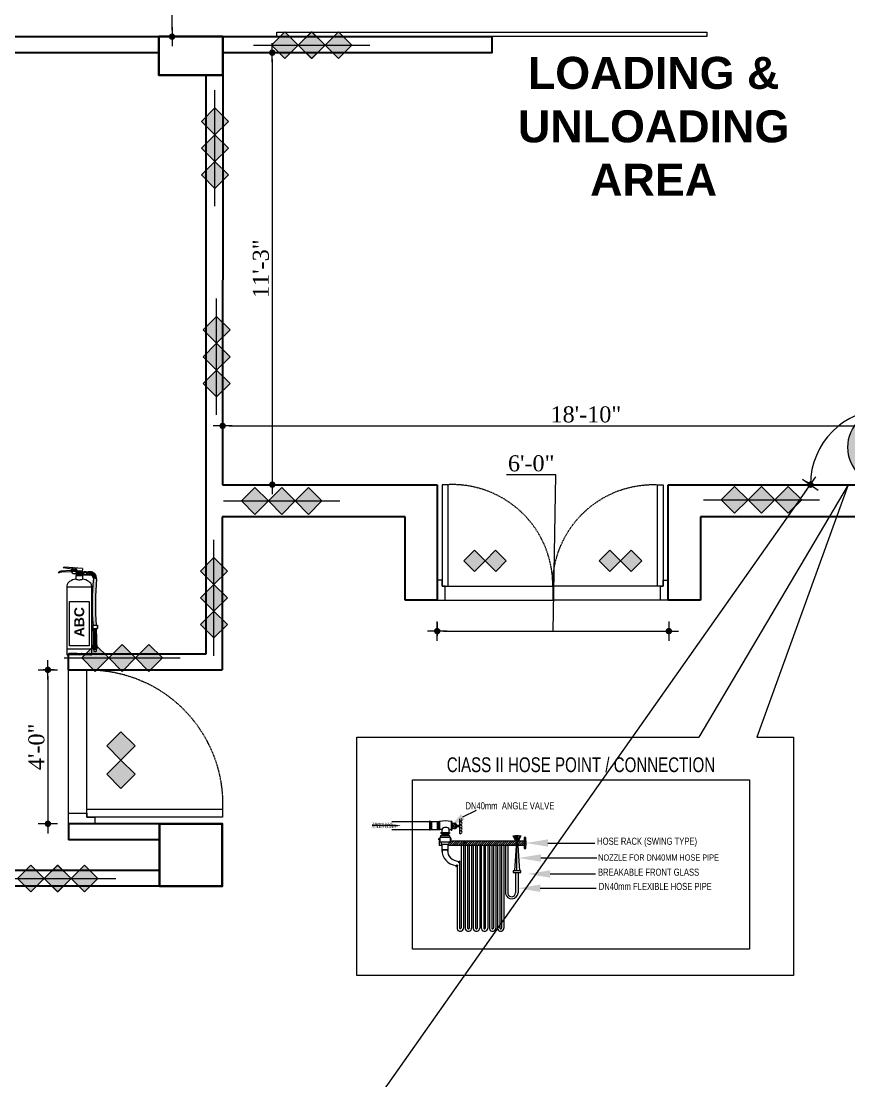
# Model space of a CAD drawing. Header units: inches. Extents: x -98933 to 1585249, y -3352739 to 192771.
# Drawn here: x 20403.1 to 20661, y 48832.7 to 49163.2 of the extents above; entities that cross this region are included whole.
import ezdxf

# ---------------------------------------------------------------- set-up
doc = ezdxf.new("R2010")
doc.units = ezdxf.units.IN
doc.header["$MEASUREMENT"] = 0
doc.header["$PDMODE"] = 35
doc.linetypes.add('DASH', pattern=[0.35, 0.25, -0.1])
doc.layers.get('0').update_dxf_attribs({"lineweight": 0})
doc.layers.get('Defpoints').update_dxf_attribs({"lineweight": 0})
for name, color, linetype in [('8', 7, 'Continuous'), ('bp door', 40, 'Continuous'), ('F-TEXT', 7, 'Continuous'), ('fire rated wall', 7, 'Continuous'), ('FIREACC', 30, 'Continuous'), ('OUTSIDE', 253, 'Continuous')]:
    doc.layers.add(name, color=color, linetype=linetype)
for name, color, linetype, lineweight in [('A column', 106, 'Continuous', 40), ('A WALL', 7, 'Continuous', 35), ('DOOR', 222, 'Continuous', 0), ('F-FIRE-BRIGADE', 1, 'Continuous', 5), ('F_Plano2', 32, 'Continuous', 0), ('F_Plano3', 1, 'Continuous', 0), ('FPS- Hose Box', 1, 'Continuous', 25), ('Layer1', 134, 'Continuous', 0), ('MS Pipe', 1, 'Continuous', 18), ('SHEET', 186, 'Continuous', 35), ('TEXT-1', 7, 'Continuous', 0), ('wall', 7, 'Continuous', 0)]:
    doc.layers.add(name, color=color, linetype=linetype, lineweight=lineweight)
doc.styles.add('REG', font='times.ttf')
doc.styles.get("Standard").update_dxf_attribs({"font": 'arialbd.ttf', "height": 24})
doc.dimstyles.new('Dim-Pres', dxfattribs={"dimtxt": 5.5, "dimasz": 2, "dimexe": 1.5, "dimexo": 1.5, "dimgap": 1, "dimtad": 3, "dimdec": 0, "dimzin": 3, "dimdsep": 46, "dimlunit": 4, "dimtxsty": 'REG', "dimblk": 'point', "dimcen": 2, "dimclrd": 256, "dimclre": 256, "dimclrt": 7, "dimadec": 0, "dimazin": 0, "dimtfac": 0.75, "dimtdec": 0, "dimtmove": 1, "dimatfit": 3, "dimldrblk": 'point', "dimfxl": 0, "dimtolj": 1, "dimtzin": 0, "dimlwd": -1, "dimlwe": -1, "dimarcsym": 1})
pattern_1 = [(45.000001, (11343.90903, 677.33355), (-0.162272486, 0.162272494), [])]

# ---------------------------------------------------------------- blocks, each defined once
blk = doc.blocks.new('bfg')
at = {"layer": 'fire rated wall'}
h = blk.add_hatch(color=1, dxfattribs=at)
h.dxf.hatch_style = 1
h.paths.add_polyline_path([(9432308.7, -5613534.5), (9432321.4, -5613547.3), (9432334.2, -5613534.5)])
h.paths.add_polyline_path([(9432334.2, -5613534.5), (9432321.4, -5613521.8), (9432308.7, -5613534.5)])
h.paths.add_polyline_path([(9432334.2, -5613534.5), (9432359.7, -5613534.5), (9432346.9, -5613521.8)])
h.paths.add_polyline_path([(9432334.2, -5613534.5), (9432346.9, -5613547.3), (9432359.7, -5613534.5)])
at = {"layer": 'fire rated wall', "color": 1, "elevation": 0}
for points in [[(9432321.4, -5613547.3), (9432334.2, -5613534.5), (9432321.4, -5613521.8), (9432308.7, -5613534.5)], [(9432346.9, -5613547.3), (9432359.7, -5613534.5), (9432346.9, -5613521.8), (9432334.2, -5613534.5)]]:
    blk.add_lwpolyline(points, close=True, dxfattribs=at)
blk.add_lwpolyline([(9432291.7, -5613534.5), (9432376.7, -5613534.5)], dxfattribs=at)
blk = doc.blocks.new('3HR RATE')
at = {"layer": 'fire rated wall', "xscale": 1.292997314696549, "yscale": 1.292997314696549, "zscale": 1.292997314696549}
for p in [(-12191616.2, 7245476.7), (-12191583.2, 7245476.7)]:
    blk.add_blockref('bfg', p, dxfattribs=at)
blk = doc.blocks.new('fddfgdgfsg')
at = {"ltscale": 100000}
h = blk.add_hatch(color=1, dxfattribs=at)
h.paths.add_polyline_path([(2091.9, -12378.98), (2096.33, -12383.41), (2100.73, -12379), (2100.72, -12378.98), (2100.73, -12378.97), (2096.32, -12374.56)])
h.paths.add_polyline_path([(2105.14, -12383.41), (2109.56, -12378.98), (2105.14, -12374.56), (2100.73, -12378.97), (2100.75, -12378.98), (2100.73, -12379)])
at = {"layer": 'bp door', "color": 1, "linetype": 'DASH'}
for p, q in [((2117.32, -12362.64, -9.7), (2072.61, -12362.64, -9.7)), ((2072.61, -12368.4, -9.7), (2072.61, -12362.64, -9.7)), ((2117.32, -12368.4, -9.7), (2072.61, -12368.4, -9.7))]:
    blk.add_line(p, q, dxfattribs=at)
at = {"layer": 'bp door', "color": 1, "elevation": -9.7}
for points in [[(2117.32, -12368.4), (2118.55, -12368.4), (2118.55, -12370.87), (2120.61, -12370.87), (2120.61, -12362.64), (2117.32, -12362.64)], [(2116.08, -12410.64), (2118.55, -12410.64), (2118.55, -12368.4), (2116.08, -12368.4)], [(2100.75, -12378.98), (2096.32, -12374.56), (2091.9, -12378.98), (2096.33, -12383.41)], [(2109.56, -12378.98), (2105.14, -12374.56), (2100.72, -12378.98), (2105.14, -12383.41)]]:
    blk.add_lwpolyline(points, close=True, dxfattribs=at)
at = {"layer": 'bp door', "color": 1, "linetype": 'DASH'}
blk.add_arc((2114.39, -12368.89, -9.7), 41.79, 179.3284, 272.3206, dxfattribs=at)
blk = doc.blocks.new('dot')
at = {"color": 4}
for p, q in [((-1.5, 0), (1.5, 0)), ((0, 1.5), (0, -1.5))]:
    blk.add_line(p, q, dxfattribs=at)
at = {"color": 6, "const_width": 0.5}
blk.add_lwpolyline([(-0.25, 0, 1), (0.25, 0, 1)], format="xyb", close=True, dxfattribs=at)
blk = doc.blocks.new('point')
blk.add_blockref('dot', (0, 0))
blk = doc.blocks.new('*D431')
at = {"layer": 'Defpoints', "color": 0, "ltscale": 30, "transparency": 16777216}
for p in [(20417.83, 48960.86, -9.7), (20411.42, 48912.86), (20417.83, 48912.86, -9.7)]:
    blk.add_point(p, dxfattribs=at)
at = {"layer": 'Layer1', "ltscale": 30, "transparency": 16777216}
for p, q in [((20413.39, 48960.86), (20409.92, 48960.86)), ((20411.42, 48958.86), (20411.42, 48914.86)), ((20413.39, 48912.86), (20409.92, 48912.86))]:
    blk.add_line(p, q, dxfattribs=at)
at = {"layer": 'Layer1', "ltscale": 30, "transparency": 16777216, "xscale": 2, "yscale": 2, "zscale": 2}
for p, rotation in [((20411.42, 48960.86), 90), ((20411.42, 48912.86), 270)]:
    blk.add_blockref('point', p, dxfattribs=dict(at, rotation=rotation))
at = {"layer": 'Layer1', "color": 7, "ltscale": 30, "transparency": 16777216, "insert": (20407.87, 48936.86), "char_height": 5, "attachment_point": 5, "rotation": 90, "style": 'REG'}
blk.add_mtext('\\A1;4\'-0"', dxfattribs=at)
blk = doc.blocks.new('fsgfdsgs')
at = {"layer": 'Layer1', "rotation": 90}
blk.add_blockref('fddfgdgfsg', (-9519.84, -14665.81, 9.7), dxfattribs=at)
at = {"layer": 'Layer1', "xscale": -1, "rotation": 90}
blk.add_blockref('fddfgdgfsg', (-9519.84, -10520.59, 9.7), dxfattribs=at)
blk = doc.blocks.new('*D435')
at = {"layer": 'Defpoints', "color": 0, "ltscale": 30, "transparency": 16777216}
for p in [(20532.75, 48982.62, -9.7), (20604.93, 48982.62, -9.7), (20604.93, 48972.95)]:
    blk.add_point(p, dxfattribs=at)
at = {"layer": 'Layer1', "ltscale": 30, "transparency": 16777216}
for p, q in [((20569.72, 49021.7), (20554.35, 49021.7)), ((20568.84, 48972.95), (20569.72, 49021.7)), ((20532.75, 48975.61), (20532.75, 48971.45)), ((20604.93, 48975.61), (20604.93, 48971.45)), ((20534.75, 48972.95), (20602.93, 48972.95))]:
    blk.add_line(p, q, dxfattribs=at)
at = {"layer": 'Layer1', "ltscale": 30, "transparency": 16777216, "xscale": 2, "yscale": 2, "zscale": 2, "rotation": 180}
blk.add_blockref('point', (20532.75, 48972.95), dxfattribs=at)
at = {"layer": 'Layer1', "ltscale": 30, "transparency": 16777216, "xscale": 2, "yscale": 2, "zscale": 2}
blk.add_blockref('point', (20604.93, 48972.95), dxfattribs=at)
at = {"layer": 'Layer1', "color": 7, "ltscale": 30, "transparency": 16777216, "insert": (20562.04, 49025.25), "char_height": 5, "attachment_point": 5, "style": 'REG'}
blk.add_mtext('\\A1;6\'-0"', dxfattribs=at)
blk = doc.blocks.new('*U164')
at = {"layer": 'OUTSIDE', "linetype": 'Continuous'}
for points in [[(-100.1, 481.8), (-104.2, 460.2), (-78.9, 477.6)], [(-78.9, 477.6), (-104.2, 460.2), (-84.3, 462.4)], [(-84.3, 462.4), (-104.2, 460.2), (-76.6, 321.2)], [(-104.2, 460.2), (-96.6, 320.1), (-76.6, 321.2)], [(-85.3, 498), (-100.1, 481.8), (-46.6, 485.8)], [(-46.6, 485.8), (-100.1, 481.8), (-64, 484)], [(-64, 484), (-100.1, 481.8), (-78.9, 477.6)], [(-64.2, 504), (-85.3, 498), (-52.4, 503.4)], [(-52.4, 503.4), (-85.3, 498), (-46.6, 502.2)], [(-43.2, 502.2), (-85.3, 498), (-43.2, 485.8)], [(-85.3, 498), (-43.2, 502.2), (-46.6, 502.2)], [(-85.3, 498), (-46.6, 485.8), (-43.2, 485.8)], [(-52.4, 503.4), (-58.3, 504), (-64.2, 504)], [(-46.6, 485.8), (-64, 484), (-52.4, 484.6)], [(-52.4, 484.6), (-64, 484), (-58.3, 484)], [(-76.6, 321.2), (-96.6, 320.1), (-82.5, 180)], [(-96.6, 320.1), (-102.4, 180), (-82.5, 180)], [(-82, 160), (-102.8, 111), (-82.8, 111)], [(-102, 160), (-102.8, 111), (-82, 160)], [(-102.8, 111), (-104.2, 62), (-84.2, 62)], [(-82.8, 111), (-102.8, 111), (-84.2, 62)]]:
    blk.add_solid(points, dxfattribs=at)
blk = doc.blocks.new('*U163')
at = {"layer": 'OUTSIDE', "linetype": 'Continuous'}
for points in [[(0, 488.3), (-0.7, 487.2), (0.9, 485.5)], [(-0.7, 487.2), (-0.3, 486), (0.9, 485.5)], [(0.4, 499.9), (0, 488.3), (0.9, 485.5)], [(0.8, 499.9), (0.4, 499.9), (0.9, 485.5)], [(0.9, 499.9), (0.8, 499.9), (0.9, 485.5)], [(0.9, 499.9), (0.9, 485.5), (1.7, 488.3)], [(1.2, 499.9), (0.9, 499.9), (1.7, 488.3)], [(1.7, 488.3), (0.9, 485.5), (2.4, 487.2)], [(2.4, 487.2), (0.9, 485.5), (2, 486)]]:
    blk.add_solid(points, dxfattribs=at)
blk = doc.blocks.new('ABC')
at = {"layer": 'FIREACC', "color": 11}
for p, q in [((-39154.2, 31706.6), (-39205.4, 31703.9)), ((-39153.3, 31701.1), (-39200, 31699.5)), ((-39151.6, 31714.1), (-39192.8, 31719.9)), ((-39100.5, 31717.2), (-39188.6, 31723.6)), ((-39133.8, 31707.7), (-39153.8, 31706.7)), ((-39127.3, 31701.9), (-39152.9, 31701.1)), ((-39135.7, 31711.8), (-39151.1, 31714)), ((-39133.7, 31709.3), (-39133.9, 31706.3)), ((-39126.8, 31704), (-39131.4, 31703.7)), ((-39129.4, 31697.8), (-39129.4, 31701.2)), ((-39129.4, 31701.2), (-39127.5, 31701.2)), ((-39129.4, 31685.2), (-39129.4, 31697.1)), ((-39127, 31701.2), (-39101.6, 31701.2)), ((-39105.9, 31702.6), (-39126.8, 31701.9)), ((-39105.9, 31705.1), (-39126.3, 31704)), ((-39106, 31703.5), (-39105.9, 31705.1)), ((-39102.2, 31701.2), (-39101.8, 31707.1)), ((-39100.5, 31717.2), (-39101.7, 31701.2)), ((-39101.6, 31685.2), (-39101.6, 31701.2)), ((-39099.5, 31682), (-39131.5, 31682)), ((-39131.5, 31682), (-39131.5, 31666)), ((-39100.3, 31685.2), (-39130.7, 31685.2)), ((-39130.7, 31683.6), (-39130.7, 31682)), ((-39100.3, 31683.6), (-39130.7, 31683.6)), ((-39100.3, 31683.6), (-39100.3, 31682)), ((-39099.5, 31682), (-39099.5, 31666)), ((-39175.5, 31633.6), (-39175.5, 31300.6)), ((-39055.5, 31633.6), (-39055.5, 31300.6)), ((-39128.8, 31305.6), (-39163.6, 31305.6)), ((-39102.2, 31305.6), (-39066.5, 31305.6))]:
    blk.add_line(p, q, dxfattribs=at)
for centre, radius in [((-39115.5, 31693.2), 8), ((-39115.5, 31693.2), 7.11), ((-39104.1, 31703.3), 0.818)]:
    blk.add_circle(centre, radius, dxfattribs=at)
for centre, radius, start, end in [((-39201.9, 31687.7), 16.6, 102.0731, 158.0787), ((-39195.2, 31655.6), 44.2, 96.1934, 120.0254), ((-39188.8, 31719.6), 4, 85.8388, 175.8388), ((-39136.1, 31709.5), 2.4, 355.8388, 82.0095), ((-39131.5, 31706.1), 2.4, 175.8388, 273.0799), ((-39104.1, 31703.3), 1.96, 175.8388, 355.8388), ((-39149.4, 31630.6), 26.3, 119.5311, 173.3898), ((-39115, 31581.1), 86.5, 100.9999, 123.208), ((-39130.7, 31684.4), 0.8, 90, 270), ((-39100.3, 31684.4), 0.8, 270, 90), ((-39116, 31581.1), 86.5, 56.792, 79.0001), ((-39081.6, 31630.6), 26.3, 6.6102, 60.4689), ((-39171.3, 31302.3), 4.51, 202.0814, 252.7663), ((-39172.9, 31302.4), 4.45, 276.3773, 340.9868), ((-39160, 31298.3), 9.06, 135.2683, 162.981), ((-39164, 31301.8), 3.74, 83.2574, 130.4174), ((-39128.4, 31298.8), 6.79, 39.6417, 93.3999), ((-39115.8, 31305.7), 7.75, 199.8006, 272.52), ((-39115.2, 31305.7), 7.75, 267.48, 340.1994), ((-39102.6, 31298.8), 6.79, 86.6001, 140.3583), ((-39067, 31301.8), 3.74, 49.5826, 96.7426), ((-39071, 31298.3), 9.06, 17.019, 44.7317), ((-39058.1, 31302.4), 4.45, 199.0132, 263.6227), ((-39059.7, 31302.3), 4.51, 287.2337, 337.9186)]:
    blk.add_arc(centre, radius, start, end, dxfattribs=at)
at = {"layer": 'OUTSIDE', "color": 11}
for p, q in [((-39125.1, 31706.4), (-39126.9, 31706.4)), ((-39126.9, 31705.7), (-39125.1, 31705.7)), ((-39118.4, 31695), (-39120.3, 31696.2)), ((-39116.2, 31689.4), (-39118.2, 31699.8)), ((-39115.8, 31697.9), (-39116.2, 31688.6)), ((-39115.8, 31697.9), (-39115.5, 31697.9)), ((-39115.8, 31697.9), (-39115.5, 31697.9)), ((-39115.1, 31697.9), (-39115.5, 31697.9)), ((-39115.1, 31697.9), (-39114.8, 31688.6)), ((-39114.8, 31689.4), (-39112.8, 31699.8)), ((-39112.6, 31695), (-39110.7, 31696.2)), ((-39101.7, 31701.2), (-39102.2, 31701.2)), ((-39096.3, 31699.5), (-39101.6, 31699.5)), ((-39096.3, 31695.5), (-39101.6, 31695.5)), ((-39096.3, 31699.5), (-39096.3, 31686.9)), ((-39080.4, 31698.9), (-39092, 31698.9)), ((-39080.3, 31697.8), (-39092, 31697.8)), ((-39080.3, 31701.2), (-39091.7, 31701.2)), ((-39080.3, 31701.2), (-39080.3, 31685.2)), ((-39096.3, 31690.9), (-39101.6, 31690.9)), ((-39096.3, 31686.9), (-39101.6, 31686.9)), ((-39080.3, 31688.6), (-39092, 31688.6)), ((-39080.4, 31687.5), (-39092, 31687.5)), ((-39080.3, 31685.2), (-39091.7, 31685.2)), ((-39080.2, 31686.6), (-39077.6, 31686.6)), ((-39063.4, 31685.2), (-39068.2, 31685.2)), ((-39055.5, 31626), (-39175.5, 31626)), ((-39055.5, 31326), (-39175.5, 31326)), ((-39058.3, 31298), (-39172.7, 31298))]:
    blk.add_line(p, q, dxfattribs=at)
at = {"layer": 'OUTSIDE', "color": 1}
for p, q in [((-39080.2, 31699.8), (-39077.6, 31699.8)), ((-39063.4, 31701.2), (-39068.2, 31701.2)), ((-39163.5, 31341.8), (-39163.5, 31557.8)), ((-39163.5, 31557.8), (-39067.5, 31557.8)), ((-39067.5, 31557.8), (-39067.5, 31341.8)), ((-39055.5, 31442), (-39027.5, 31442)), ((-39049.5, 31442), (-39049.5, 31426)), ((-39029.6, 31442), (-39029.6, 31426)), ((-39027.5, 31442), (-39027.5, 31426)), ((-39055.5, 31426), (-39027.5, 31426)), ((-39067.5, 31341.8), (-39163.5, 31341.8)), ((-39049, 31347.6), (-39049, 31346)), ((-39049, 31347.6), (-39029.8, 31347.6)), ((-39048.6, 31346), (-39049, 31346)), ((-39049, 31346), (-39049, 31328)), ((-39048.6, 31345.9), (-39048.6, 31328)), ((-39043.3, 31346), (-39045.7, 31346)), ((-39045.7, 31345.9), (-39045.7, 31328)), ((-39043.3, 31345.9), (-39043.3, 31328)), ((-39040.6, 31326), (-39040.6, 31346)), ((-39040.6, 31326), (-39040.6, 31346)), ((-39040.6, 31346), (-39038.2, 31346)), ((-39038.2, 31326), (-39038.2, 31346)), ((-39035.6, 31346), (-39033.2, 31346)), ((-39035.6, 31345.9), (-39035.6, 31328)), ((-39033.2, 31345.9), (-39033.2, 31328)), ((-39030.3, 31346), (-39029.8, 31346)), ((-39030.3, 31345.9), (-39030.3, 31328)), ((-39029.8, 31347.6), (-39029.8, 31346)), ((-39029.8, 31346), (-39029.8, 31328)), ((-39047.4, 31326), (-39031.4, 31326)), ((-39046.2, 31325), (-39046.2, 31326)), ((-39032.6, 31325), (-39046.2, 31325)), ((-39045.7, 31325), (-39045.7, 31314)), ((-39033.2, 31324.1), (-39045.7, 31324.1)), ((-39045.7, 31314), (-39033.2, 31314)), ((-39033.2, 31325), (-39033.2, 31314)), ((-39032.6, 31325), (-39032.6, 31326))]:
    blk.add_line(p, q, dxfattribs=at)
at = {"layer": 'OUTSIDE', "color": 11}
for centre, radius, start, end in [((-39140.2, 31705.9), 14, 1.7796, 358.9745), ((-39140.2, 31705.9), 13.6, 1.8369, 358.9415), ((-39126.9, 31706), 0.343, 90, 270), ((-39125.1, 31706), 0.343, 270, 90), ((-39115.5, 31693.2), 5.65, 115.6308, 148.0837), ((-39115.5, 31693.2), 3.41, 125.5003, 148.0837), ((-39115.5, 31693.2), 3.41, 31.9163, 54.4997), ((-39115.5, 31693.2), 5.65, 31.9163, 64.3692), ((-39091.5, 31693.8), 7.45, 91.1883, 129.7873), ((-39089.6, 31693.2), 5.13, 117.4534, 242.5466), ((-39091.9, 31700.9), 1.98, 181.0474, 268.0119), ((-39063.5, 31669), 32.2, 354.9737, 89.8444), ((-39118, 31687.9), 25.7, 238.3845, 275.6038), ((-39115.5, 31687.6), 1.22, 124.1991, 55.3937), ((-39113.4, 31689.8), 27.6, 265.6954, 300.3163), ((-39091.5, 31692.6), 7.45, 230.2127, 268.8117), ((-39091.9, 31685.5), 1.98, 91.9881, 178.9526), ((-39066.2, 31730.2), 45.1, 255.4552, 267.5164), ((-39063.5, 31669), 16.2, 356.2273, 89.6749), ((-37883.4, 31547.2), 1170.2, 174.0773, 185.1556)]:
    blk.add_arc(centre, radius, start, end, dxfattribs=at)
at = {"layer": 'OUTSIDE', "color": 1}
for centre, radius, start, end in [((-39066.2, 31656.2), 45.1, 92.4836, 104.5448), ((-37872.2, 31546.6), 1165.4, 174.1113, 185.1494), ((-35847.1, 31458.9), 3202.3, 180.5894, 181.9925), ((-35847.1, 31458.9), 3186.3, 180.5923, 182.0025), ((-39046.1, 31328.7), 2.97, 192.2541, 244.019), ((-39045.7, 31328.7), 2.97, 192.2541, 244.019), ((-39042.8, 31328.7), 2.97, 192.2541, 244.019), ((-39040.4, 31328.7), 2.97, 192.2541, 244.019), ((-39038.5, 31328.7), 2.97, 295.981, 347.7459), ((-39036.1, 31328.7), 2.97, 295.981, 347.7459), ((-39033.2, 31328.7), 2.97, 295.981, 347.7459), ((-39032.7, 31328.7), 2.97, 295.981, 347.7459)]:
    blk.add_arc(centre, radius, start, end, dxfattribs=at)
at = {"layer": 'OUTSIDE', "color": 11, "linetype": 'Continuous', "xscale": -0.8000000000029104, "yscale": 0.7999999999992724, "zscale": 0.7999999999999443}
blk.add_blockref('*U163', (-39114.8, 31298), dxfattribs=at)
at = {"layer": 'OUTSIDE', "color": 1, "linetype": 'Continuous', "xscale": -0.8000000000029104, "yscale": 0.7999999999992724, "zscale": 0.7999999999999443}
blk.add_blockref('*U164', (-39114.8, 31298), dxfattribs=at)
at = {"layer": 'SHEET', "color": 5, "insert": (-39091, 31384.5), "char_height": 48, "width": 165, "attachment_point": 7, "rotation": 90}
blk.add_mtext('{\\C6;ABC}', dxfattribs=at)
blk = doc.blocks.new('*D440')
at = {"layer": 'Defpoints', "color": 0, "ltscale": 30, "transparency": 16777216}
for p in [(20449.64, 49299.29, -12.82), (20450.11, 49299.29), (20455.98, 49158.36, -9.7)]:
    blk.add_point(p, dxfattribs=at)
at = {"layer": 'Layer1', "ltscale": 30, "transparency": 16777216}
for p, q in [((20450.77, 49299.29), (20451.61, 49299.29)), ((20450.11, 49160.36), (20450.11, 49297.29)), ((20451.94, 49158.36), (20448.61, 49158.36))]:
    blk.add_line(p, q, dxfattribs=at)
at = {"layer": 'Layer1', "ltscale": 30, "transparency": 16777216, "xscale": 2, "yscale": 2, "zscale": 2}
for p, rotation in [((20450.11, 49299.29), 90), ((20450.11, 49158.36), 270)]:
    blk.add_blockref('point', p, dxfattribs=dict(at, rotation=rotation))
at = {"layer": 'Layer1', "color": 7, "ltscale": 30, "transparency": 16777216, "insert": (20446.56, 49228.83), "char_height": 5, "attachment_point": 5, "rotation": 90, "style": 'REG'}
blk.add_mtext('\\A1;11\'-9"', dxfattribs=at)
blk = doc.blocks.new('*D460')
at = {"layer": 'Defpoints', "color": 0, "ltscale": 30, "transparency": 16777216}
for p in [(20476.1, 49153.36, -9.7), (20476.1, 49018.62, -9.7), (20481.34, 49018.62)]:
    blk.add_point(p, dxfattribs=at)
at = {"layer": 'Layer1', "ltscale": 30, "transparency": 16777216}
for p, q in [((20479.7, 49153.36), (20482.84, 49153.36)), ((20481.34, 49151.36), (20481.34, 49020.62)), ((20479.7, 49018.62), (20482.84, 49018.62))]:
    blk.add_line(p, q, dxfattribs=at)
at = {"layer": 'Layer1', "ltscale": 30, "transparency": 16777216, "xscale": 2, "yscale": 2, "zscale": 2}
for p, rotation in [((20481.34, 49153.36), 90), ((20481.34, 49018.62), 270)]:
    blk.add_blockref('point', p, dxfattribs=dict(at, rotation=rotation))
at = {"layer": 'Layer1', "color": 7, "ltscale": 30, "transparency": 16777216, "insert": (20477.8, 49085.99), "char_height": 5, "attachment_point": 5, "rotation": 90, "style": 'REG'}
blk.add_mtext('\\A1;11\'-3"', dxfattribs=at)
blk = doc.blocks.new('*D461')
at = {"layer": 'Defpoints', "color": 0, "ltscale": 30, "transparency": 16777216}
for p in [(20465.87, 49036.1, -9.7), (20692.27, 49036.97), (20692.27, 49036.1, -9.7)]:
    blk.add_point(p, dxfattribs=at)
at = {"layer": 'Layer1', "ltscale": 30, "transparency": 16777216}
for p, q in [((20465.87, 49037.16), (20465.87, 49038.47)), ((20692.27, 49037.16), (20692.27, 49038.47)), ((20467.87, 49036.97), (20690.27, 49036.97))]:
    blk.add_line(p, q, dxfattribs=at)
at = {"layer": 'Layer1', "ltscale": 30, "transparency": 16777216, "xscale": 2, "yscale": 2, "zscale": 2, "rotation": 180}
blk.add_blockref('point', (20465.87, 49036.97), dxfattribs=at)
at = {"layer": 'Layer1', "ltscale": 30, "transparency": 16777216, "xscale": 2, "yscale": 2, "zscale": 2}
blk.add_blockref('point', (20692.27, 49036.97), dxfattribs=at)
at = {"layer": 'Layer1', "color": 7, "ltscale": 30, "transparency": 16777216, "insert": (20579.07, 49040.51), "char_height": 5, "attachment_point": 5, "style": 'REG'}
blk.add_mtext('\\A1;18\'-10"', dxfattribs=at)
blk = doc.blocks.new('FPS- Hose Box')
at = {"layer": 'FPS- Hose Box'}
blk.add_hatch(color=1, dxfattribs=at).paths.add_polyline_path([(-4357.16, -12025.03, -1), (-4357.15, -12009.48, -1)])
at = {"layer": 'FPS- Hose Box', "color": 1, "lineweight": 0}
blk.add_line((-4349.44, -12001.7), (-4349.45, -12032.6), dxfattribs=at)
blk.add_line((-4349.44, -12001.7), (-4349.45, -12032.6), dxfattribs=at)
at = {"layer": 'FPS- Hose Box', "color": 1, "lineweight": 0, "ltscale": 10}
blk.add_lwpolyline([(-4368.62, -12012.36), (-4364.89, -12017.15)], dxfattribs=at)
at = {"layer": 'FPS- Hose Box', "color": 1}
blk.add_circle((-4357.12, -12017.15), 7.77, dxfattribs=at)
at = {"layer": 'FPS- Hose Box', "color": 1, "lineweight": 0}
blk.add_arc((-4349.44, -12017.15), 15.45, 89.9811, 269.9811, dxfattribs=at)
at = {"layer": 'FPS- Hose Box', "color": 1, "lineweight": 0, "ltscale": 10}
blk.add_solid([(-4368, -12011.87), (-4371.56, -12008.59), (-4369.25, -12012.85)], dxfattribs=at)
blk = doc.blocks.new('FHFGFG')
at = {"layer": 'F-FIRE-BRIGADE'}
h = blk.add_hatch(dxfattribs=at)
h.set_pattern_fill('ANSI31', color=5, scale=368.431769, style=0)
h.set_pattern_definition(pattern_1)
h.paths.add_polyline_path([(10091.7, 1439.6), (10091.7, 1438.4), (10100.4, 1438.4), (10100.4, 1439.6)])
h = blk.add_hatch(dxfattribs=at)
h.set_pattern_fill('ANSI31', color=5, scale=368.431769, style=0)
h.set_pattern_definition(pattern_1)
h.paths.add_polyline_path([(10095.2, 1438.4), (10095.2, 1437.8), (10096.9, 1437.8), (10096.9, 1438.4)])
h = blk.add_hatch(dxfattribs=at)
h.set_pattern_fill('ANSI31', color=256, scale=7294.949035, style=0)
h.set_pattern_definition([(45, (11260.6714, 522.703), (-3.212995, 3.212995), [])])
h.paths.add_polyline_path([(10144.9, 1423), (10144.9, 1422.9), (10144.9, 1422.9), (10144.9, 1423), (10144.9, 1423), (10144.9, 1423), (10144.9, 1423), (10144.9, 1423), (10144.9, 1423), (10144.9, 1423), (10144.9, 1423), (10144.9, 1423), (10144.9, 1423), (10144.9, 1423), (10144.9, 1423), (10144.9, 1423), (10144.9, 1423), (10144.9, 1423), (10144.9, 1423), (10144.9, 1423), (10144.9, 1423), (10144.9, 1423), (10144.9, 1423), (10144.9, 1423), (10144.9, 1423), (10144.9, 1423), (10144.9, 1423), (10144.9, 1423), (10144.9, 1423), (10144.9, 1423), (10144.9, 1423), (10144.9, 1423), (10144.9, 1423), (10144.9, 1423), (10144.9, 1423), (10144.9, 1423), (10144.9, 1423), (10144.9, 1423), (10144.9, 1423), (10144.9, 1423), (10144.9, 1423), (10144.9, 1423), (10144.9, 1423), (10144.9, 1423), (10145, 1423), (10145, 1423), (10145, 1423), (10145, 1423), (10145, 1423), (10145, 1423), (10145, 1423), (10145, 1423), (10145, 1423), (10145, 1423), (10145, 1423), (10145, 1423), (10145, 1423), (10145, 1423), (10145, 1423), (10145, 1423), (10145, 1423), (10145, 1423), (10145, 1423), (10145, 1423), (10145, 1423), (10145, 1423)])
h.paths.add_polyline_path([(10122.9, 1409), (10122.9, 1423), (9891.2, 1423), (9891.2, 1409)])
at = {"color": 7, "lineweight": 15, "ltscale": 0.5}
for p, q in [((9777, 1609), (10806, 1609)), ((9777, 1091.6), (9777, 1609)), ((10806, 1609), (10806, 1091.6)), ((10806, 1091.6), (9777, 1091.6))]:
    blk.add_line(p, q, dxfattribs=at)
at = {"color": 8, "lineweight": 5}
for p, q in [((9867.9, 1389.7), (9868, 1394.8)), ((9884.6, 1391.1), (9884.6, 1394.8)), ((9925.5, 1409), (9925.5, 1156.3)), ((9933.1, 1409), (9933.1, 1156.3)), ((9937.8, 1409), (9937.8, 1156.3)), ((9945.4, 1409), (9945.4, 1156.3)), ((9950.2, 1409), (9950.2, 1156.3)), ((9957.7, 1409), (9957.7, 1156.3)), ((9962.5, 1409), (9962.5, 1156.3)), ((9970, 1409), (9970, 1156.3)), ((9974.8, 1409), (9974.8, 1156.3)), ((9982.4, 1409), (9982.4, 1156.3)), ((9987.1, 1409), (9987.1, 1156.3)), ((9994.7, 1409), (9994.7, 1156.3)), ((9999.5, 1409), (9999.5, 1156.3)), ((10007, 1409), (10007, 1156.3)), ((10011.8, 1409), (10011.8, 1156.3)), ((10019.3, 1409), (10019.3, 1156.3)), ((10024.1, 1409), (10024.1, 1156.3)), ((10031.7, 1409), (10031.7, 1156.3)), ((10036.5, 1409), (10036.5, 1156.3)), ((10044, 1409), (10044, 1156.3)), ((10048.8, 1409), (10048.8, 1156.3)), ((10056.3, 1409), (10056.3, 1156.3)), ((10061.1, 1409), (10061.1, 1260.9)), ((10068.7, 1409), (10068.7, 1260.9)), ((9913.2, 1344.6), (9913.2, 1156.3)), ((9920.7, 1357.2), (9920.7, 1156.3)), ((10092, 1326), (10092, 1263.6)), ((10099.5, 1326), (10099.5, 1263.6))]:
    blk.add_line(p, q, dxfattribs=at)
at = {"color": 8, "lineweight": 50}
for centre, end in [((9910.4, 1344.6), 83.184), ((9917.9, 1357.2), 84.1159)]:
    blk.add_arc(centre, 2.8, 0, end, dxfattribs=at)
at = {"color": 8, "lineweight": 5}
for centre, major_axis, ratio, start_param, end_param in [((9919.6, 1392.6), (51.3, 7.8), 0.878095, 2.924477, 4.408108), ((9928.5, 1395), (43.2, 10.2), 0.782157, 2.905899, 4.293372), ((10080.1, 1264.9), (0, 19.4), 1, 1.782179, 4.646442), ((10080.1, 1263.7), (0, 11.8), 1, 1.809776, 4.710726), ((9923.1, 1156.3), (-7.03, 7.03), 1, 0.785398, 3.926991), ((9923.1, 1156.8), (1.69, 1.69), 1, 2.356194, 5.497787), ((9947.8, 1156.3), (7.03, 7.03), 1, 2.356194, 5.497787), ((9947.8, 1156.3), (1.69, 1.69), 1, 2.356194, 5.497787), ((9972.4, 1156.3), (7.03, 7.03), 1, 2.356194, 5.497787), ((9972.4, 1156.3), (1.69, 1.69), 1, 2.356194, 5.497787), ((9997.1, 1156.3), (7.03, 7.03), 1, 2.356194, 5.497787), ((9997.1, 1156.3), (1.69, 1.69), 1, 2.356194, 5.497787), ((10021.7, 1156.3), (7.03, 7.03), 1, 2.356194, 5.497787), ((10021.7, 1156.3), (1.69, 1.69), 1, 2.356194, 5.497787), ((10046.4, 1156.3), (7.03, 7.03), 1, 2.356194, 5.497787), ((10046.4, 1156.3), (1.69, 1.69), 1, 2.356194, 5.497787)]:
    blk.add_ellipse(centre, major_axis=major_axis, ratio=ratio, start_param=start_param, end_param=end_param, dxfattribs=at)
at = {"layer": 'F-FIRE-BRIGADE', "color": 5}
for p, q in [((10084.6, 1436.9), (10084.6, 1437.8)), ((10084.6, 1437.8), (10107.5, 1437.8)), ((10084.6, 1436.9), (10090.2, 1424.8)), ((10107.5, 1436.9), (10084.6, 1436.9)), ((10086.6, 1436.9), (10092.2, 1424.8)), ((10088.6, 1436.9), (10094.2, 1424.8)), ((10090.2, 1424.8), (10090.2, 1423.2)), ((10101.9, 1424.8), (10090.2, 1424.8)), ((10091.7, 1438.4), (10091.7, 1439.6)), ((10091.7, 1439.6), (10100.4, 1439.6)), ((10091.7, 1438.4), (10100.4, 1438.4)), ((10094.2, 1424.8), (10094.2, 1436.9)), ((10095.2, 1437.8), (10095.2, 1438.4)), ((10096, 1424.8), (10096, 1436.9)), ((10096.9, 1437.8), (10096.9, 1438.4)), ((10103.5, 1436.9), (10097.9, 1424.8)), ((10097.9, 1424.8), (10097.9, 1436.9)), ((10105.4, 1436.9), (10099.9, 1424.8)), ((10100.4, 1438.4), (10100.4, 1439.6)), ((10107.4, 1436.9), (10101.9, 1424.8)), ((10101.9, 1423.2), (10101.9, 1424.8)), ((10107.5, 1437.8), (10107.5, 1436.9)), ((10094.2, 1423.2), (10088.3, 1331.5)), ((10090.2, 1423.2), (10101.9, 1423.2)), ((10096, 1331.5), (10096, 1423.2)), ((10097.9, 1423.2), (10103.8, 1331.5)), ((10084.6, 1331.5), (10084.6, 1326)), ((10107.5, 1331.5), (10084.6, 1331.5)), ((10107.5, 1326), (10107.5, 1331.5)), ((10084.6, 1326), (10107.5, 1326))]:
    blk.add_line(p, q, dxfattribs=at)
at = {"layer": 'F-FIRE-BRIGADE', "color": 7}
for p, q in [((10118.1, 1432.7), (10118.1, 1423.2)), ((10122.9, 1432.7), (10118.1, 1432.7)), ((10122.9, 1423.2), (10122.9, 1432.7)), ((10118.1, 1423.2), (10122.9, 1423.2)), ((10118.2, 1409), (10118.2, 1399.4)), ((10123, 1409), (10118.2, 1409)), ((10118.2, 1399.4), (10123, 1399.4)), ((10123, 1399.4), (10123, 1409))]:
    blk.add_line(p, q, dxfattribs=at)
at = {"layer": 'F-TEXT', "color": 161, "lineweight": 5}
for p, q in [((9930.7, 1496.2), (9972.2, 1516.7)), ((9722.7, 1469.3), (9654.3, 1469.3)), ((10190.7, 1416.1), (10333.5, 1416.1)), ((10169, 1370.4), (10340.2, 1370.4)), ((10197, 1321.6), (10336, 1321.6)), ((10167.3, 1277.9), (10338.4, 1277.9))]:
    blk.add_line(p, q, dxfattribs=at)
for points in [[(9936.8, 1488.1), (9893.9, 1468.3), (9924.8, 1504)], [(9722.7, 1472.6), (9742.6, 1469.3), (9722.7, 1465.9)], [(10190.7, 1404.8), (10122.9, 1416.1), (10190.7, 1427.4)], [(10169, 1359.1), (10101.3, 1370.4), (10169, 1381.7)], [(10197, 1310.3), (10129.3, 1321.6), (10197, 1332.8)], [(10167.3, 1266.6), (10099.5, 1277.9), (10167.3, 1289.2)]]:
    blk.add_solid(points, dxfattribs=at)
at = {"layer": 'F_Plano2', "color": 5}
for p, q in [((9920.7, 1490.4), (9920.7, 1446.6)), ((9894.8, 1481.5), (9894.8, 1455.6)), ((9897.1, 1481.5), (9894.8, 1481.5)), ((9903.7, 1477), (9903.7, 1460.1)), ((9903.7, 1477), (9908.2, 1477)), ((9903.7, 1473.3), (9908.2, 1473.3)), ((9903.7, 1465.8), (9908.2, 1465.8)), ((9903.7, 1460.1), (9908.2, 1460.1)), ((9908.2, 1477), (9908.2, 1460.1)), ((9925.7, 1480.2), (9925.7, 1484.3)), ((9925.7, 1469.8), (9925.7, 1474.1)), ((9925.7, 1461.1), (9925.7, 1463.7)), ((9863.3, 1448), (9863.3, 1445.7)), ((9863.3, 1448), (9890.3, 1448)), ((9890.3, 1445.7), (9863.3, 1445.7)), ((9865.5, 1444.8), (9888.3, 1444.8)), ((9865.5, 1443.6), (9888.3, 1443.6)), ((9865.5, 1442.2), (9888.3, 1442.2)), ((9866.8, 1440.4), (9888.3, 1440.4)), ((9890.3, 1448), (9890.3, 1445.7)), ((9894.8, 1455.6), (9897.1, 1455.6)), ((9925.7, 1452.7), (9925.7, 1455))]:
    blk.add_line(p, q, dxfattribs=at)
at = {"layer": 'F_Plano2'}
for p, q in [((9828.6, 1482.6), (9828.6, 1456.7)), ((9830.9, 1482.6), (9828.6, 1482.6)), ((9830.9, 1456.7), (9830.9, 1482.6)), ((9831.8, 1458.5), (9831.8, 1481.5)), ((9833, 1458.5), (9833, 1481.5)), ((9834.4, 1458.5), (9834.4, 1481.5)), ((9836.2, 1458.5), (9836.2, 1480.8)), ((9853.9, 1458.5), (9853.9, 1481.5)), ((9855, 1458.5), (9855, 1481.5)), ((9856.5, 1458.5), (9856.5, 1481.5)), ((9858.3, 1458.5), (9858.3, 1481.5)), ((9859.4, 1481.5), (9859.4, 1457.9)), ((9828.6, 1456.7), (9830.9, 1456.7)), ((9857.7, 1430.1), (9860.3, 1430.1)), ((9857.7, 1426), (9857.7, 1430.1)), ((9860.3, 1426), (9857.7, 1426)), ((9860.3, 1433.6), (9892.6, 1433.6)), ((9860.3, 1433.6), (9860.3, 1420.2)), ((9862.9, 1439.5), (9890.5, 1439.5)), ((9862.9, 1439.5), (9862.9, 1433.6)), ((9890.5, 1439.5), (9890.5, 1433.6)), ((9892.6, 1433.6), (9892.6, 1420.2)), ((9895.2, 1430.1), (9892.6, 1430.1)), ((9892.6, 1426), (9895.2, 1426)), ((9895.2, 1426), (9895.2, 1430.1)), ((9860.3, 1420.2), (9892.6, 1420.2)), ((9864.6, 1413), (9888.3, 1413)), ((9867.8, 1394.8), (9867.8, 1413)), ((9868, 1396.2), (9884.6, 1396.2)), ((9868, 1394.8), (9884.6, 1394.8)), ((9884.6, 1413), (9884.6, 1394.8)), ((9888.3, 1420.2), (9888.3, 1413))]:
    blk.add_line(p, q, dxfattribs=at)
at = {"layer": 'F_Plano2', "color": 5}
for centre, major_axis, start_param, end_param in [((9925.3, 1487.3), (0, 3.06), 3.268209, 6.15657), ((9868.1, 1468.5), (0, 31.8), 4.291375, 5.131044), ((9925.3, 1477.2), (0.24, 3.05), 3.348379, 6.23674), ((9925.3, 1466.7), (0, 3.06), 3.268209, 6.15657), ((9925.3, 1458), (0, 3.06), 3.268209, 6.15657), ((9923.2, 1447.1), (0.73, 2.42), 2.034381, 4.833234), ((9925.3, 1449.7), (0.24, 3.05), 3.348379, 6.23674)]:
    blk.add_ellipse(centre, major_axis=major_axis, ratio=1, start_param=start_param, end_param=end_param, dxfattribs=at)
at = {"layer": 'F_Plano3', "color": 1}
for p, q in [((9713.9, 1481.5), (9828.6, 1481.5)), ((9713.9, 1457.9), (9828.6, 1457.9)), ((9830.9, 1481.5), (9860, 1481.5)), ((9830.9, 1457.9), (9860.7, 1457.9)), ((9858.7, 1423.2), (9860.3, 1423.2)), ((9858.7, 1423.2), (9858.7, 1409)), ((9867.8, 1409), (9858.7, 1409)), ((9864.6, 1420.2), (9864.6, 1413)), ((10122.9, 1409), (9884.6, 1409)), ((9892.6, 1423.2), (10122.9, 1423.2)), ((10118.1, 1423.2), (10118.1, 1409)), ((10122.9, 1423.2), (10122.9, 1409))]:
    blk.add_line(p, q, dxfattribs=at)
at = {"layer": 'F_Plano3', "color": 5}
for p, q in [((9866.8, 1457.9), (9860.7, 1457.9)), ((9866.8, 1457.9), (9866.8, 1448)), ((9890.3, 1457.9), (9894.8, 1457.9)), ((9903.7, 1476.1), (9899, 1476.1)), ((9903.7, 1460.9), (9899, 1460.9)), ((9912.6, 1470.6), (9908.2, 1477)), ((9912.6, 1466.5), (9908.2, 1460.1)), ((9912.6, 1470.6), (9912.6, 1466.5)), ((9912.6, 1470.6), (9920.5, 1470.6)), ((9912.6, 1466.5), (9920.5, 1466.5)), ((9866.8, 1445.7), (9866.8, 1439.5)), ((9887.3, 1445.7), (9887.3, 1439.5)), ((9888, 1455.6), (9888, 1448))]:
    blk.add_line(p, q, dxfattribs=at)
for centre, major_axis, start_param, end_param in [((9877.4, 1406.7), (0, 76.8), -0.22911, 0.229109), ((9878.5, 1449), (0.2, 14.7), -0.909459, 0.940022), ((9890.3, 1455.6), (-1.65, 1.65), -0.785398, 0.785398)]:
    blk.add_ellipse(centre, major_axis=major_axis, ratio=1, start_param=start_param, end_param=end_param, dxfattribs=at)
at = {"layer": 'F_Plano3', "color": 1}
blk.add_ellipse((9937.4, 1415.5), major_axis=(0.13, 3.16), ratio=1, start_param=-1.530476751511812, end_param=4.752708555667774, dxfattribs=at)
at = {"layer": 'F-TEXT', "color": 0, "attachment_point": 1}
for s, insert, char_height, width in [('{\\fSwis721 LtCn BT|b0|i0|c0|p34;\\C5;ClASS II HOSE POINT / CONNECTION}', (9881.8, 1677.9), 44.968, 1064.844), ('{\\fSwis721 LtCn BT|b0|i0|c0|p34;\\C7;DN40mm  ANGLE VALVE}', (9938.8, 1540.7), 21.682, 392.921), ('{\\fSwis721 LtCn BT|b0|i0|c0|p34;\\C7;HOSE RACK (SWING TYPE)}', (10341, 1432.5), 21.682, 392.921), ('{\\fSwis721 LtCn BT|b0|i0|c0|p34;\\C7;NOZZLE FOR DN40MM HOSE PIPE}', (10344.2, 1381.1), 18.737, 339.561), ('{\\fSwis721 LtCn BT|b0|i0|c0|p34;\\C7;BREAKABLE FRONT GLASS}', (10343.5, 1337.9), 21.682, 392.921), ('{\\fSwis721 LtCn BT|b0|i0|c0|p34;\\C7;DN40mm FLEXIBLE HOSE PIPE}', (10345.9, 1294.3), 21.682, 392.921)]:
    blk.add_mtext(s, dxfattribs=dict(at, insert=insert, char_height=char_height, width=width))
at = {"layer": 'F-TEXT', "color": 7, "insert": (9652.5, 1478.7), "char_height": 6.427, "width": 116.479, "attachment_point": 1}
blk.add_mtext('{\\fSwis721 LtCn BT|b0|i0|c0|p34;DN40mm FLOOR \\PCONNECTION PIPE}', dxfattribs=at)
blk = doc.blocks.new('*D562')
at = {"layer": 'Defpoints', "color": 0, "ltscale": 30, "transparency": 16777216}
for p in [(20649.05, 49018.63, -9.7), (20649.05, 49018.63), (20226.48, 48418.36, -9.7)]:
    blk.add_point(p, dxfattribs=at)
at = {"layer": 'Layer1', "ltscale": 30, "transparency": 16777216}
for p, q in [((20649.05, 49018.63), (20647.82, 49019.49)), ((20227.64, 48420), (20647.89, 49016.99)), ((20226.48, 48418.36), (20225.26, 48419.22))]:
    blk.add_line(p, q, dxfattribs=at)
at = {"layer": 'Layer1', "ltscale": 30, "transparency": 16777216, "xscale": 2, "yscale": 2, "zscale": 2}
for p, rotation in [((20649.05, 49018.63), 54.85611384964236), ((20226.48, 48418.36), 234.8561138496424)]:
    blk.add_blockref('point', p, dxfattribs=dict(at, rotation=rotation))
at = {"layer": 'Layer1', "color": 7, "ltscale": 30, "transparency": 16777216, "insert": (20434.87, 48720.53), "char_height": 5, "attachment_point": 5, "rotation": 54.8561, "style": 'REG'}
blk.add_mtext('\\A1;61\'-2"', dxfattribs=at)

msp = doc.modelspace()

# ---------------------------------------------------------------- linework, layer by layer
at = {"layer": 'A column', "color": 7, "elevation": -9.7}
msp.add_lwpolyline([(20445.98, 49158.36), (20465.98, 49158.36), (20465.98, 49146.36), (20445.98, 49146.36), (20445.98, 49158.36)], dxfattribs=at)
msp.add_lwpolyline([(20446.23, 48893.36), (20465.73, 48893.36), (20465.73, 48912.86), (20446.23, 48912.86)], close=True, dxfattribs=at)
at = {"layer": 'A WALL', "color": 7, "ltscale": 30}
for p, q in [((20460.73, 48965.86, -9.7), (20460.73, 49146.36, -9.7)), ((20460.73, 49146.36, -9.7), (20465.98, 49146.35, -9.7)), ((20465.98, 49146.35, -9.7), (20465.85, 49018.62, -9.7)), ((20465.85, 49018.62, -9.7), (20532.75, 49018.62, -9.7)), ((20532.75, 49018.62, -9.7), (20532.75, 48982.62, -9.7)), ((20604.75, 48982.62, -9.7), (20604.75, 49018.62, -9.7)), ((20604.75, 49018.62, -9.7), (20696.07, 49018.62, -9.7)), ((20465.77, 49008.62, -9.7), (20465.75, 48960.86, -9.7)), ((20522.75, 49008.62, -9.7), (20465.77, 49008.62, -9.7)), ((20522.75, 48982.62, -9.7), (20522.75, 49008.62, -9.7)), ((20532.75, 49008.62, -9.7), (20532.75, 48982.62, -9.7)), ((20685.73, 49008.62, -9.7), (20614.75, 49008.62, -9.7)), ((20614.75, 49008.62, -9.7), (20614.75, 48982.62, -9.7)), ((20532.75, 48982.62, -9.7), (20522.75, 48982.62, -9.7)), ((20532.75, 48982.62, -9.7), (20522.75, 48982.62, -9.7)), ((20614.75, 48982.62, -9.7), (20604.75, 48982.62, -9.7)), ((20417.83, 48960.86, -9.7), (20417.83, 48965.86, -9.7)), ((20417.83, 48965.86, -9.7), (20460.73, 48965.86, -9.7)), ((20417.83, 48960.86, -9.7), (20465.75, 48960.86, -9.7)), ((20446.23, 48912.86, -9.7), (20417.83, 48912.86, -9.7)), ((20417.83, 48912.86, -9.7), (20417.83, 48907.86, -9.7)), ((20465.73, 48912.86, -9.7), (20460.73, 48912.86, -9.7)), ((20446.23, 48907.86, -9.7), (20417.83, 48907.86, -9.7)), ((20226.73, 48898.36, -9.7), (20446.23, 48898.36, -9.7)), ((20446.23, 48893.36, -9.7), (20226.73, 48893.36, -9.7))]:
    msp.add_line(p, q, dxfattribs=at)
at = {"layer": 'A WALL', "color": 7, "ltscale": 30, "elevation": -9.7}
for points in [[(20328.77, 49158.36), (20445.98, 49158.36), (20445.98, 49153.36), (20328.77, 49153.36)], [(20465.98, 49158.36), (20549.73, 49158.36), (20549.73, 49153.36), (20465.98, 49153.36)]]:
    msp.add_lwpolyline(points, close=True, dxfattribs=at)
at = {"layer": 'DOOR', "color": 7, "ltscale": 30, "elevation": -9.7}
msp.add_lwpolyline([(20482.73, 49159.79), (20616.73, 49159.79), (20616.73, 49158.36), (20482.73, 49158.36)], close=True, dxfattribs=at)
at = {"layer": 'Layer1', "ltscale": 30}
msp.add_line((20446.23, 48912.86, -9.7), (20446.23, 48907.86, -9.7), dxfattribs=at)
at = {"layer": 'MS Pipe', "color": 6}
for q in [(20614.3, 48939.85), (20632.31, 48939.85)]:
    msp.add_line((20660.8, 49018.62, -9.7), q, dxfattribs=at)
for points in [[(20643.83, 48865.53), (20507.65, 48865.53), (20507.65, 48939.85)], [(20507.65, 48939.85), (20614.3, 48939.85)], [(20632.31, 48939.85), (20643.83, 48939.85)], [(20643.83, 48939.85), (20643.83, 48865.53)]]:
    msp.add_lwpolyline(points, dxfattribs=at)

# ---------------------------------------------------------------- block references
at = {"color": 1, "lineweight": 5, "xscale": 0.1020600000010745, "yscale": 0.1020599999992555, "zscale": 0.1020600000000039}
msp.add_blockref('FHFGFG', (19527.19, 48762.33), dxfattribs=at)
at = {"layer": '8', "color": 7, "lineweight": -3, "xscale": 1.519732701941393, "yscale": 1.519732702421607, "zscale": 1.519732703030305, "rotation": 270}
msp.add_blockref('FPS- Hose Box', (38935.39, 42408.63, -9.7), dxfattribs=at)
at = {"layer": 'Layer1', "xscale": 0.2533935670508072, "yscale": 0.2533935670508072, "zscale": 0.2533935670521235}
for p in [(19382.99, 52401.24), (19373.65, 52259.11), (19523.16, 52259.49), (19323.91, 52210.15, -9.7), (19303.83, 52141.33)]:
    msp.add_blockref('3HR RATE', p, dxfattribs=at)
at = {"layer": 'Layer1', "rotation": 90}
for name, p, xscale, yscale, zscale in [('3HR RATE', (17217.92, 48012.94), 0.2533935670508072, 0.2533935670508072, 0.253393567052124), ('3HR RATE', (17218.45, 47947.89), 0.2533935670508072, 0.2533935670508072, 0.253393567052124), ('fsgfdsgs', (11123.85, 46850.52, -9.7), 0.75, 0.75, 0.75), ('3HR RATE', (17217.62, 47872.7), 0.2533935670508072, 0.2533935670508072, 0.253393567052124)]:
    msp.add_blockref(name, p, dxfattribs=dict(at, xscale=xscale, yscale=yscale, zscale=zscale))
at = {"layer": 'Layer1', "xscale": -1, "rotation": 90}
msp.add_blockref('fddfgdgfsg', (8055.18, 51033.47), dxfattribs=at)
at = {"layer": 'wall', "color": 1, "lineweight": 53, "xscale": 0.06433683165232651, "yscale": 0.06433683165232651, "zscale": 0.06433683165094806}
msp.add_blockref('ABC', (22937.76, 46951.91), dxfattribs=at)

# ---------------------------------------------------------------- texts
at = {"layer": 'TEXT-1', "color": 7, "ltscale": 0.25, "insert": (20600.19, 49108.72, -9.7), "char_height": 10, "width": 89.2959, "attachment_point": 8, "rotation": 359.9997}
msp.add_mtext('LOADING & UNLOADING  AREA', dxfattribs=at)

# ---------------------------------------------------------------- dimensions: what is measured, and where the dimension line sits
at = {"layer": 'Layer1', "ltscale": 30}
for base, p1, p2, picture, middle in [((20450.11, 49299.29), (20455.98, 49158.36, -9.7), (20449.64, 49299.29, -12.82), '*D440', (20446.56, 49228.83)), ((20481.34, 49018.62), (20476.1, 49153.36, -9.7), (20476.1, 49018.62, -9.7), '*D460', (20477.8, 49085.99)), ((20411.42, 48912.86), (20417.83, 48960.86, -9.7), (20417.83, 48912.86, -9.7), '*D431', (20407.87, 48936.86))]:
    dim = msp.add_linear_dim(base=base, p1=p1, p2=p2, angle=90, dimstyle='Dim-Pres', override={"dimtxt": 5, "dimfxl": 4, "dimfxlon": 1}, dxfattribs=at)
    dim.commit()
    dim.dimension.update_dxf_attribs({"geometry": picture, "text_midpoint": middle})
dim = msp.add_linear_dim(base=(20692.27, 49036.97), p1=(20465.87, 49036.1, -9.7), p2=(20692.27, 49036.1, -9.7), dimstyle='Dim-Pres', override={"dimtxt": 5, "dimfxl": 4, "dimfxlon": 1}, dxfattribs=at)
dim.commit()
dim.dimension.update_dxf_attribs({"geometry": '*D461', "text_midpoint": (20579.07, 49040.51)})
dim = msp.add_linear_dim(base=(20604.93, 48972.95), p1=(20532.75, 48982.62, -9.7), p2=(20604.93, 48982.62, -9.7), dimstyle='Dim-Pres', override={"dimtxt": 5, "dimfxl": 4, "dimfxlon": 1}, dxfattribs=at)
dim.commit()
dim.dimension.update_dxf_attribs({"geometry": '*D435', "text_midpoint": (20568.72, 49021.7), "dimtype": 160})
at = {"layer": 'Layer1', "color": 1, "ltscale": 30}
dim = msp.add_aligned_dim(p1=(20226.48, 48418.36, -9.7), p2=(20649.05, 49018.63, -9.7), distance=0, dimstyle='Dim-Pres', override={"dimtxt": 5, "dimfxl": 4, "dimfxlon": 1}, dxfattribs=at)
dim.commit()
dim.dimension.update_dxf_attribs({"geometry": '*D562', "text_midpoint": (20434.87, 48720.53)})

doc.saveas('drawing.dxf')
